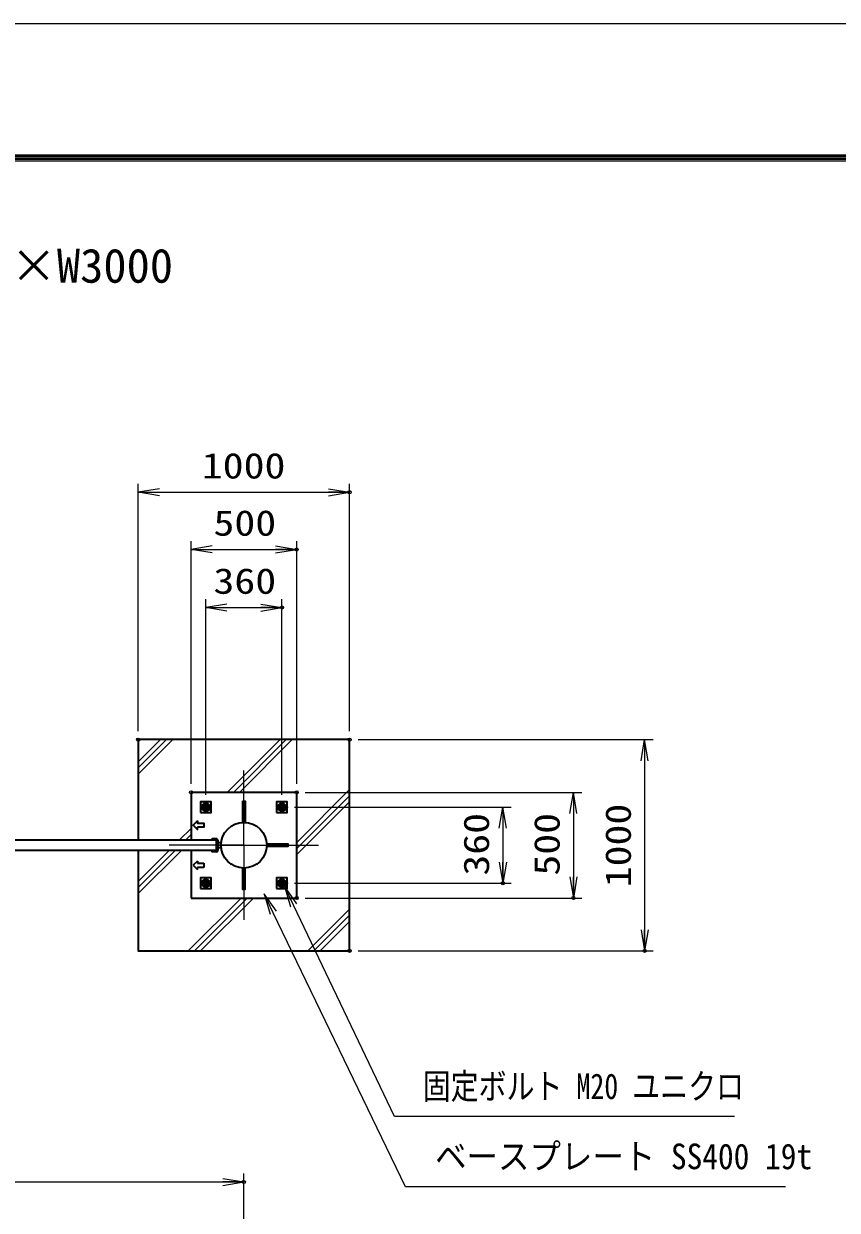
# Model space of a CAD drawing. Units: millimetres at full size. Extents: x -11880 to 11880, y -8400 to 8400.
# Drawn here: x 3482 to 7332, y 2783 to 8400 of the extents above; entities that cross this region are included whole.
import ezdxf
from ezdxf.enums import TextEntityAlignment as Align

# ---------------------------------------------------------------- set-up
doc = ezdxf.new("R2010")
doc.units = ezdxf.units.MM
doc.header["$LTSCALE"] = 30
doc.header["$PDMODE"] = 32
doc.header["$PDSIZE"] = 15
for name, pattern in [('DASHED', [7.5, 6, -1.5]), ('USER1', [18, 12, -1.5, 3, -1.5]), ('USER2', [9, 6, -0.75, 1.5, -0.75])]:
    doc.linetypes.add(name, pattern=pattern)
for name, color, linetype, lineweight in [('0-0_D-TTL', 7, 'Continuous', 18), ('0-1_外形線', 7, 'Continuous', 35), ('0-2_軸線', 200, 'USER1', 15), ('0-3_細線', 2, 'Continuous', 35), ('0-4_寸法線', 4, 'Continuous', 18), ('0-5_0', 7, 'Continuous', 18), ('0-7_隠れ線', 140, 'DASHED', 18), ('0-D_AM_0N', 7, 'Continuous', 50), ('0-E_AM_4N', 4, 'Continuous', 25), ('0-F_AM_7N', 6, 'USER2', 18), ('1-2_ハッチング', 253, 'Continuous', 13)]:
    doc.layers.add(name, color=color, linetype=linetype, lineweight=lineweight)
doc.layers.add('0-6_Defpoints', color=7, linetype='Continuous')
doc.layers.add('0-9_文字3', color=254, linetype='Continuous')
doc.styles.add('ＭＳ ゴシック', font='')
doc.styles.get('ＭＳ ゴシック').set_extended_font_data('MS Gothic')

# ---------------------------------------------------------------- blocks, each defined once
blk = doc.blocks.new('U303')
at = {"layer": '0-D_AM_0N'}
blk.add_lwpolyline([(8279509.9, 81223864.4), (8279959.9, 81223604.6), (8280409.9, 81223864.4), (8280409.9, 81224384), (8279959.9, 81224643.8), (8279509.9, 81224384)], close=True, dxfattribs=at)
for radius in [450, 259.4]:
    blk.add_circle((8279959.9, 81224124.2), radius, dxfattribs=at)
at = {"layer": '0-E_AM_4N'}
blk.add_arc((8279959.9, 81224124.2), 300, 260, 170, dxfattribs=at)
at = {"layer": '0-F_AM_7N'}
for p, q in [((8279388.3, 81224124.2), (8280531.5, 81224124.2)), ((8279959.9, 81224695.7), (8279959.9, 81223552.6))]:
    blk.add_line(p, q, dxfattribs=at)
blk = doc.blocks.new('U304')
at = {"layer": '0-D_AM_0N'}
blk.add_lwpolyline([(8290309.9, 81223864.4), (8290759.9, 81223604.6), (8291209.9, 81223864.4), (8291209.9, 81224384), (8290759.9, 81224643.8), (8290309.9, 81224384)], close=True, dxfattribs=at)
for radius in [450, 259.4]:
    blk.add_circle((8290759.9, 81224124.2), radius, dxfattribs=at)
at = {"layer": '0-E_AM_4N'}
blk.add_arc((8290759.9, 81224124.2), 300, 260, 170, dxfattribs=at)
at = {"layer": '0-F_AM_7N'}
for p, q in [((8290188.3, 81224124.2), (8291331.5, 81224124.2)), ((8290759.9, 81224695.7), (8290759.9, 81223552.6))]:
    blk.add_line(p, q, dxfattribs=at)
blk = doc.blocks.new('U305')
at = {"layer": '0-D_AM_0N'}
blk.add_lwpolyline([(8290309.9, 81213064.4), (8290759.9, 81212804.6), (8291209.9, 81213064.4), (8291209.9, 81213584), (8290759.9, 81213843.8), (8290309.9, 81213584)], close=True, dxfattribs=at)
for radius in [450, 259.4]:
    blk.add_circle((8290759.9, 81213324.2), radius, dxfattribs=at)
at = {"layer": '0-E_AM_4N'}
blk.add_arc((8290759.9, 81213324.2), 300, 260, 170, dxfattribs=at)
at = {"layer": '0-F_AM_7N'}
for p, q in [((8290188.3, 81213324.2), (8291331.5, 81213324.2)), ((8290759.9, 81213895.7), (8290759.9, 81212752.6))]:
    blk.add_line(p, q, dxfattribs=at)
blk = doc.blocks.new('U306')
at = {"layer": '0-D_AM_0N'}
blk.add_lwpolyline([(8279509.9, 81213064.4), (8279959.9, 81212804.6), (8280409.9, 81213064.4), (8280409.9, 81213584), (8279959.9, 81213843.8), (8279509.9, 81213584)], close=True, dxfattribs=at)
for radius in [450, 259.4]:
    blk.add_circle((8279959.9, 81213324.2), radius, dxfattribs=at)
at = {"layer": '0-E_AM_4N'}
blk.add_arc((8279959.9, 81213324.2), 300, 260, 170, dxfattribs=at)
at = {"layer": '0-F_AM_7N'}
for p, q in [((8279388.3, 81213324.2), (8280531.5, 81213324.2)), ((8279959.9, 81213895.7), (8279959.9, 81212752.6))]:
    blk.add_line(p, q, dxfattribs=at)
blk = doc.blocks.new('_Open')
at = {"layer": '0-5_0', "color": 4}
blk.add_line((-30, 5), (0, 0), dxfattribs=at)
blk.add_lwpolyline([(-30, -5), (0, 0), (-30, 0)], dxfattribs=at)
blk = doc.blocks.new('S285')
at = {"layer": '0-4_寸法線'}
for points in [[(8355028.8, 81180188.1), (8306736, 81180188.1), (8292414.4, 81210201.7), (8291122.4, 81212909.2)], [(8292865.7, 81210417), (8291122.4, 81212909.2), (8291963.1, 81209986.4)]]:
    blk.add_lwpolyline(points, dxfattribs=at)
at = {"layer": '0-4_寸法線', "color": 254, "style": 'ＭＳ ゴシック', "width": 0.8}
blk.add_text('固定ボルト M20 ユニクロ', height=3637, dxfattribs=at).set_placement((8310745, 81181588.6), align=Align.BOTTOM_LEFT)
blk = doc.blocks.new('S286')
at = {"layer": '0-4_寸法線'}
for points in [[(8362272, 81170231), (8308305.6, 81170231), (8289521.8, 81209138), (8288217.5, 81211839.6)], [(8289972.1, 81209355.4), (8288217.5, 81211839.6), (8289071.5, 81208920.6)]]:
    blk.add_lwpolyline(points, dxfattribs=at)
at = {"layer": '0-4_寸法線', "color": 254, "style": 'ＭＳ ゴシック', "width": 0.9}
blk.add_text('ベースプレート SS400 19t', height=3637, dxfattribs=at).set_placement((8312505.6, 81171631.6), align=Align.BOTTOM_LEFT)

msp = doc.modelspace()

# ---------------------------------------------------------------- linework, layer by layer
at = {"layer": '0-0_D-TTL'}
for points in [[(-11880, -8400), (11880, -8400), (11880, 8400), (-11880, 8400)], [(-11116.29, 7779.43), (11116.29, 7779.43), (11116.29, -7777.71), (-11116.29, -7777.71)], [(-11109.21, 7772.36), (11109.21, 7772.36), (11109.21, -7770.64), (-11109.21, -7770.64)], [(-11102.14, 7765.29), (11102.14, 7765.29), (11102.14, -7763.57), (-11102.14, -7763.57)], [(-11095.07, 7758.21), (11095.07, 7758.21), (11095.07, -7756.5), (-11095.07, -7756.5)], [(-11088, 7751.14), (11088, 7751.14), (11088, -7749.43), (-11088, -7749.43)]]:
    msp.add_lwpolyline(points, close=True, dxfattribs=at)
at = {"layer": '0-1_外形線'}
for p, q in [((4273.88, 4761.26), (4273.88, 4536.26)), ((4773.88, 4761.26), (4273.88, 4761.26)), ((4773.88, 4261.26), (4773.88, 4761.26)), ((4373.88, 4542.26), (4393.88, 4542.26)), ((4393.88, 4486.26), (4393.88, 4536.26)), ((4399.88, 4536.26), (4399.88, 4486.26)), ((4399.88, 4523.76), (4416.45, 4523.76)), ((4416.45, 4498.76), (4399.88, 4498.76)), ((4273.88, 4486.26), (4273.88, 4261.26)), ((4273.88, 4261.26), (4773.88, 4261.26))]:
    msp.add_line(p, q, dxfattribs=at)
for points in [[(4023.88, 4486.26), (4023.88, 4011.26), (5023.88, 4011.26), (5023.88, 5011.26), (4023.88, 5011.26), (4023.88, 4536.26)], [(4393.88, 4536.26), (4373.88, 4536.26), (4373.88, 4542.26)], [(4393.88, 4480.26), (4373.88, 4480.26), (4373.88, 4486.26), (4393.88, 4486.26)]]:
    msp.add_lwpolyline(points, dxfattribs=at)
for points in [[(4318.88, 4666.26), (4368.88, 4666.26), (4368.88, 4716.26), (4318.88, 4716.26)], [(4678.88, 4666.26), (4728.88, 4666.26), (4728.88, 4716.26), (4678.88, 4716.26)], [(1393.88, 4536.26), (4393.88, 4536.26), (4393.88, 4486.26), (1393.88, 4486.26)], [(4318.88, 4306.26), (4368.88, 4306.26), (4368.88, 4356.26), (4318.88, 4356.26)], [(4678.88, 4306.26), (4728.88, 4306.26), (4728.88, 4356.26), (4678.88, 4356.26)]]:
    msp.add_lwpolyline(points, close=True, dxfattribs=at)
msp.add_circle((4523.88, 4511.26), 108.15, dxfattribs=at)
for centre, start, end in [((4393.88, 4536.26), 0, 90), ((4393.88, 4486.26), 270, 0)]:
    msp.add_arc(centre, 6, start, end, dxfattribs=at)
at = {"layer": '0-2_軸線'}
for p, q in [((4523.88, 4511.26), (4523.88, 4864.82)), ((4523.88, 4511.26), (4170.32, 4511.26)), ((4393.88, 4511.26), (4554.37, 4511.26)), ((4523.88, 4511.26), (4877.43, 4511.26)), ((4523.88, 4511.26), (4523.88, 4157.71))]:
    msp.add_line(p, q, dxfattribs=at)
at = {"layer": '0-3_細線'}
for p, q in [((4517.88, 4719.16), (4517.88, 4619.25)), ((4399.88, 4527.76), (4403.88, 4523.76)), ((4403.88, 4498.76), (4399.88, 4494.76)), ((4303.88, 4436.26), (4283.88, 4416.26)), ((4283.88, 4416.26), (4303.88, 4396.26)), ((4303.88, 4436.26), (4303.88, 4426.26)), ((4303.88, 4426.26), (4333.88, 4426.26)), ((4333.88, 4406.26), (4303.88, 4406.26)), ((4303.88, 4396.26), (4303.88, 4406.26)), ((4333.88, 4426.26), (4333.88, 4406.26))]:
    msp.add_line(p, q, dxfattribs=at)
for points in [[(4517.88, 4719.16), (4529.88, 4719.16), (4529.88, 4619.41)], [(4303.88, 4626.26), (4283.88, 4606.26), (4303.88, 4586.26), (4303.88, 4596.26)], [(4303.88, 4626.26), (4303.88, 4616.26), (4333.88, 4616.26), (4333.88, 4596.26), (4303.88, 4596.26)], [(4631.86, 4517.26), (4731.78, 4517.26), (4731.78, 4505.26), (4631.86, 4505.26)], [(4517.88, 4403.28), (4517.88, 4303.36), (4529.88, 4303.36), (4529.88, 4403.11)]]:
    msp.add_lwpolyline(points, dxfattribs=at)
at = {"layer": '0-4_寸法線'}
for p, q in [((4023.88, 5051.26), (4023.88, 6222.2)), ((4023.88, 6182.2), (5023.88, 6182.2)), ((5023.88, 5051.26), (5023.88, 6222.2)), ((4273.88, 4801.26), (4273.88, 5951.26)), ((4273.88, 5911.26), (4773.88, 5911.26)), ((4773.88, 4801.26), (4773.88, 5951.26)), ((4343.88, 4750.32), (4343.88, 5676.35)), ((4703.88, 4750.32), (4703.88, 5676.35)), ((4343.88, 5636.35), (4703.88, 5636.35)), ((5063.88, 5011.26), (6460.22, 5011.26)), ((6420.22, 5011.26), (6420.22, 4011.26)), ((4813.88, 4761.26), (6123.09, 4761.26)), ((6083.09, 4761.26), (6083.09, 4261.26)), ((4762.93, 4691.26), (5789.23, 4691.26)), ((5749.23, 4691.26), (5749.23, 4331.26)), ((4762.93, 4331.26), (5789.23, 4331.26)), ((4813.88, 4261.26), (6123.09, 4261.26)), ((5063.88, 4011.26), (6460.22, 4011.26)), ((4523.88, 1041.2), (4523.88, 2957.2)), ((1270.88, 2917.2), (4523.88, 2917.2))]:
    msp.add_line(p, q, dxfattribs=at)
at = {"layer": '0-6_Defpoints'}
for p in [(5023.88, 6182.2), (4773.88, 5911.26), (4703.88, 5636.35), (4023.88, 5011.26), (5023.88, 5011.26), (5023.88, 5011.26), (4273.88, 4761.26), (4773.88, 4761.26), (4773.88, 4761.26), (4343.88, 4710.32), (4703.88, 4710.32), (4722.93, 4691.26), (4722.93, 4331.26), (5749.23, 4331.26), (4773.88, 4261.26), (6083.09, 4261.26), (5023.88, 4011.26), (6420.22, 4011.26), (4523.88, 2917.2)]:
    msp.add_point(p, dxfattribs=at)
at = {"layer": '0-7_隠れ線'}
for centre in [(4343.88, 4691.26), (4703.88, 4691.26), (4343.88, 4331.26), (4703.88, 4331.26)]:
    msp.add_circle(centre, 20, dxfattribs=at)
at = {"layer": '1-2_ハッチング'}
for p, q in [((4023.88, 4905.91), (4129.23, 5011.26)), ((4023.88, 4876.91), (4158.23, 5011.26)), ((4023.88, 4847.91), (4187.23, 5011.26)), ((4444.92, 4761.26), (4694.92, 5011.26)), ((4473.92, 4761.26), (4723.92, 5011.26)), ((4502.92, 4761.26), (4752.92, 5011.26)), ((4773.88, 4524.54), (5023.88, 4774.54)), ((4773.88, 4495.54), (5023.88, 4745.54)), ((4773.88, 4466.54), (5023.88, 4716.54)), ((4219.92, 4536.26), (4273.88, 4590.22)), ((4248.92, 4536.26), (4273.88, 4561.22)), ((4023.88, 4340.22), (4169.92, 4486.26)), ((4023.88, 4311.22), (4198.92, 4486.26)), ((4023.88, 4282.22), (4227.92, 4486.26)), ((4260.6, 4011.26), (4510.6, 4261.26)), ((4289.6, 4011.26), (4539.6, 4261.26)), ((4318.6, 4011.26), (4568.6, 4261.26)), ((4826.29, 4011.26), (5023.88, 4208.85)), ((4855.29, 4011.26), (5023.88, 4179.85)), ((4884.29, 4011.26), (5023.88, 4150.85))]:
    msp.add_line(p, q, dxfattribs=at)

# ---------------------------------------------------------------- block references
at = {"layer": '0-4_寸法線', "xscale": 3.333333, "yscale": 3.333333}
for p, rotation in [((4023.88, 6182.2), 180), ((4273.88, 5911.26), 180), ((4343.88, 5636.35), 180), ((6420.22, 5011.26), 90), ((6083.09, 4761.26), 90), ((5749.23, 4691.26), 90), ((5749.23, 4331.26), 270), ((6083.09, 4261.26), 270), ((6420.22, 4011.26), 270)]:
    msp.add_blockref('_Open', p, dxfattribs=dict(at, rotation=rotation))
at = {"layer": '0-4_寸法線'}
for name, p, xscale, yscale in [('_Open', (5023.88, 6182.2), 3.333333, 3.333333), ('_Open', (4773.88, 5911.26), 3.333333, 3.333333), ('_Open', (4703.88, 5636.35), 3.333333, 3.333333), ('S286', (-271654.79, -2702779.54), 0.03333333, 0.03333333), ('S285', (-271654.79, -2702779.54), 0.03333333, 0.03333333), ('_Open', (4523.88, 2917.2), 3.333333, 3.333333)]:
    msp.add_blockref(name, p, dxfattribs=dict(at, xscale=xscale, yscale=yscale))
at = {"layer": '0-D_AM_0N', "xscale": 0.03333333, "yscale": 0.03333333}
for name in ['U303', 'U304', 'U306', 'U305']:
    msp.add_blockref(name, (-271654.79, -2702779.54), dxfattribs=at)

# ---------------------------------------------------------------- texts
at = {"layer": '0-4_寸法線', "color": 254, "style": 'ＭＳ ゴシック', "width": 1.2}
for s, p in [('1000', (4324.68, 6210.88)), ('500', (4379.88, 5939.95)), ('360', (4379.88, 5665.03))]:
    msp.add_text(s, height=121.2, dxfattribs=at).set_placement(p, align=Align.BOTTOM_LEFT)
for s, p in [('1000', (6391.53, 4312.06)), ('360', (5720.54, 4367.26)), ('500', (6054.4, 4367.26))]:
    msp.add_text(s, height=121.2, rotation=90, dxfattribs=at).set_placement(p, align=Align.BOTTOM_LEFT)
at = {"layer": '0-9_文字3', "style": 'ＭＳ ゴシック'}
msp.add_text('TKM-G（片開） H1500×W3000', height=161.6, dxfattribs=at).set_placement((1328.19, 7125.47), align=Align.BOTTOM_LEFT)

doc.saveas('drawing.dxf')
